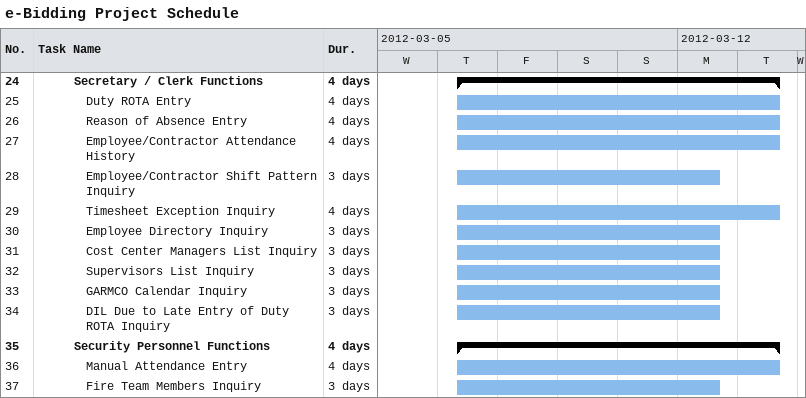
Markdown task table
e-Bidding Project Schedule

| ID | Level | Task | Duration | Start | Finish |
|---|---|---|---|---|---|
| 24 | 4 | **Secretary / Clerk Functions** | 4d | 2012-03-08 | 2012-03-13 |
| 25 | 5 | Duty ROTA Entry | 4d | 2012-03-08 | 2012-03-13 |
| 26 | 5 | Reason of Absence Entry | 4d | 2012-03-08 | 2012-03-13 |
| 27 | 5 | Employee/Contractor Attendance History | 4d | 2012-03-08 | 2012-03-13 |
| 28 | 5 | Employee/Contractor Shift Pattern Inquiry | 3d | 2012-03-08 | 2012-03-12 |
| 29 | 5 | Timesheet Exception Inquiry | 4d | 2012-03-08 | 2012-03-13 |
| 30 | 5 | Employee Directory Inquiry | 3d | 2012-03-08 | 2012-03-12 |
| 31 | 5 | Cost Center Managers List Inquiry | 3d | 2012-03-08 | 2012-03-12 |
| 32 | 5 | Supervisors List Inquiry | 3d | 2012-03-08 | 2012-03-12 |
| 33 | 5 | GARMCO Calendar Inquiry | 3d | 2012-03-08 | 2012-03-12 |
| 34 | 5 | DIL Due to Late Entry of Duty ROTA Inquiry | 3d | 2012-03-08 | 2012-03-12 |
| 35 | 4 | **Security Personnel Functions** | 4d | 2012-03-08 | 2012-03-13 |
| 36 | 5 | Manual Attendance Entry | 4d | 2012-03-08 | 2012-03-13 |
| 37 | 5 | Fire Team Members Inquiry | 3d | 2012-03-08 | 2012-03-12 |
